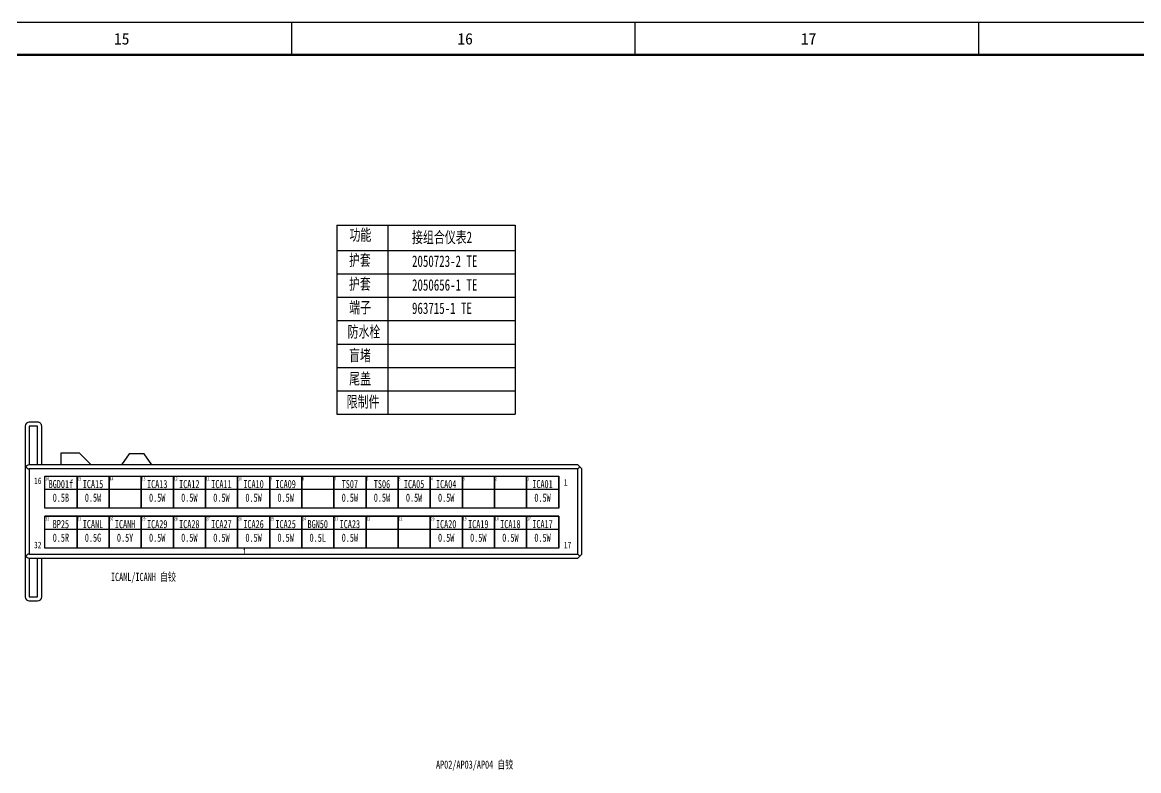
# Model space of a CAD drawing. Header units: millimetres. Extents: x 1543 to 5748, y 1576 to 2417.
# Drawn here: x 3037.9 to 3379.6, y 2188.2 to 2417.3 of the extents above; entities that cross this region are included whole.
import ezdxf

# ---------------------------------------------------------------- set-up
doc = ezdxf.new("R2010")
doc.units = ezdxf.units.MM
doc.layers.get('0').update_dxf_attribs({"lineweight": 25})
doc.layers.add('11文本层', color=255, linetype='Continuous')
for name, color, linetype, lineweight in [('1轮廓实线层', 7, 'Continuous', 50), ('图框层', 7, 'Continuous', 25), ('基本型', 7, 'Continuous', 18)]:
    doc.layers.add(name, color=color, linetype=linetype, lineweight=lineweight)
doc.styles.get("Standard").update_dxf_attribs({"font": ''})
doc.styles.add('标准', font='fangsong.ttf', dxfattribs={"width": 0.7, "height": 3.5})
doc.styles.get('Standard').set_extended_font_data('SimSun')

# ---------------------------------------------------------------- blocks, each defined once
blk = doc.blocks.new('ZwmFrameMain_A0X5^_^分区图框^_^landscape')
at = {"color": 3}
for p, q in [((1551.88, 831), (1551.88, 821)), ((1657, 831), (1657, 821)), ((1762.13, 831), (1762.13, 821))]:
    blk.add_line(p, q, dxfattribs=at)
at = {"lineweight": 50}
blk.add_line((0, 821), (4170, 821), dxfattribs=at)
at = {"layer": '图框层', "color": 1}
blk.add_line((-25, 831), (4180, 831), dxfattribs=at)
at = {"color": 3, "char_height": 3.5, "attachment_point": 1}
for s, insert in [('15', (1497.53, 827.71)), ('16', (1602.65, 827.71)), ('17', (1707.78, 827.71))]:
    blk.add_mtext_dynamic_manual_height_columns(s, width=5.7094, gutter_width=1, heights=[0], dxfattribs=dict(at, insert=insert))

msp = doc.modelspace()

# ---------------------------------------------------------------- linework, layer by layer
at = {"lineweight": -3, "ltscale": 0.0775}
for p, q in [((3038.77, 2293.67), (3038.77, 2280.61)), ((3038.77, 2254.5), (3038.77, 2241.44))]:
    msp.add_line(p, q, dxfattribs=at)
at = {"lineweight": -3, "ltscale": 0.015001}
for p, q in [((3042.56, 2294.93), (3040.03, 2294.93)), ((3042.56, 2293.67), (3040.03, 2293.67)), ((3040.03, 2241.44), (3042.56, 2241.44)), ((3040.03, 2240.18), (3042.56, 2240.18))]:
    msp.add_line(p, q, dxfattribs=at)
at = {"lineweight": -3, "ltscale": 0.07}
for p, q in [((3040.03, 2293.67), (3040.03, 2281.87)), ((3042.56, 2281.87), (3042.56, 2293.67)), ((3043.82, 2281.87), (3043.82, 2293.67)), ((3040.03, 2253.23), (3040.03, 2241.44)), ((3042.56, 2241.44), (3042.56, 2253.23)), ((3043.82, 2241.44), (3043.82, 2253.23))]:
    msp.add_line(p, q, dxfattribs=at)
at = {"lineweight": -3, "ltscale": 0.033749}
msp.add_line((3055.4, 2285.45), (3049.72, 2285.45), dxfattribs=at)
at = {"lineweight": -3, "ltscale": 0.02125}
msp.add_line((3049.72, 2285.45), (3049.72, 2281.87), dxfattribs=at)
at = {"lineweight": -3, "ltscale": 0.030052}
msp.add_line((3058.98, 2281.87), (3055.4, 2285.45), dxfattribs=at)
at = {"lineweight": -3, "ltscale": 0.024416}
for p, q in [((3070.61, 2285.24), (3068.25, 2281.87)), ((3077.52, 2281.87), (3075.16, 2285.24))]:
    msp.add_line(p, q, dxfattribs=at)
at = {"lineweight": -3, "ltscale": 0.026991}
msp.add_line((3075.16, 2285.24), (3070.61, 2285.24), dxfattribs=at)
at = {"lineweight": -3, "ltscale": 0.155}
for p, q in [((3038.77, 2280.61), (3038.77, 2254.5)), ((3040.03, 2280.61), (3040.03, 2254.5)), ((3207.91, 2254.5), (3207.91, 2280.61)), ((3209.17, 2254.5), (3209.17, 2280.61))]:
    msp.add_line(p, q, dxfattribs=at)
at = {"lineweight": -3}
for p, q in [((3207.91, 2281.87), (3040.03, 2281.87)), ((3207.91, 2280.61), (3040.03, 2280.61)), ((3040.03, 2254.5), (3207.91, 2254.5)), ((3040.03, 2253.23), (3207.91, 2253.23))]:
    msp.add_line(p, q, dxfattribs=at)
at = {"lineweight": -3, "ltscale": 0.000520325}
for p, q in [((3045, 2281.87), (3044.91, 2281.87)), ((3047.1, 2281.87), (3047.02, 2281.87))]:
    msp.add_line(p, q, dxfattribs=at)
at = {"lineweight": -3, "ltscale": 0.001042}
for p, q in [((3045.17, 2281.87), (3045, 2281.87)), ((3047.02, 2281.87), (3046.84, 2281.87))]:
    msp.add_line(p, q, dxfattribs=at)
at = {"lineweight": -3, "ltscale": 0.001563}
for p, q in [((3045.44, 2281.87), (3045.17, 2281.87)), ((3045.7, 2281.87), (3045.44, 2281.87)), ((3046.58, 2281.87), (3046.31, 2281.87)), ((3046.84, 2281.87), (3046.58, 2281.87))]:
    msp.add_line(p, q, dxfattribs=at)
at = {"lineweight": -3, "ltscale": 0.003645}
msp.add_line((3046.31, 2281.87), (3045.7, 2281.87), dxfattribs=at)
at = {"lineweight": -3, "ltscale": 0.005303}
for p, q in [((3207.91, 2281.87), (3208.54, 2281.24)), ((3208.54, 2281.24), (3207.91, 2280.61)), ((3208.54, 2253.86), (3207.91, 2254.5)), ((3208.54, 2253.86), (3207.91, 2253.23))]:
    msp.add_line(p, q, dxfattribs=at)
at = {"lineweight": -3, "ltscale": 0.005304}
for p, q in [((3208.54, 2281.24), (3209.17, 2280.61)), ((3209.17, 2254.5), (3208.54, 2253.86))]:
    msp.add_line(p, q, dxfattribs=at)
at = {"lineweight": -3}
for centre, start, end in [((3040.03, 2293.67), 90, 180), ((3042.56, 2293.67), 360, 90.0001), ((3040.03, 2280.61), 90, 180), ((3040.03, 2281.87), 210.0141, 270.0167), ((3040.03, 2254.5), 180, 270), ((3040.03, 2253.23), 90.0108, 149.9919), ((3040.03, 2241.44), 180, 269.9999), ((3042.56, 2241.44), 270, 0)]:
    msp.add_arc(centre, 1.26, start, end, dxfattribs=at)
at = {"layer": '11文本层'}
for p, q in [((3134.19, 2355.21), (3134.19, 2347.41)), ((3134.19, 2355.21), (3149.79, 2355.21)), ((3149.79, 2355.21), (3149.79, 2297.36)), ((3149.79, 2355.21), (3188.79, 2355.21)), ((3188.79, 2355.21), (3188.79, 2297.36)), ((3188.79, 2355.21), (3188.79, 2347.41)), ((3134.19, 2347.41), (3188.79, 2347.41)), ((3134.19, 2347.41), (3134.19, 2340.26)), ((3134.19, 2340.26), (3188.79, 2340.26)), ((3134.19, 2340.26), (3134.19, 2333.11)), ((3134.19, 2333.11), (3188.79, 2333.11)), ((3134.19, 2333.11), (3134.19, 2325.96)), ((3134.19, 2325.96), (3188.79, 2325.96)), ((3134.19, 2325.96), (3134.19, 2318.81)), ((3134.19, 2318.81), (3188.79, 2318.81)), ((3134.19, 2318.81), (3134.19, 2311.66)), ((3134.19, 2311.66), (3188.79, 2311.66)), ((3134.19, 2311.66), (3134.19, 2297.36)), ((3134.19, 2304.51), (3188.79, 2304.51)), ((3134.19, 2297.36), (3188.79, 2297.36))]:
    msp.add_line(p, q, dxfattribs=at)
at = {"layer": '1轮廓实线层', "lineweight": 30}
msp.add_lwpolyline([(3054.66, 2266.1), (3074.32, 2266.1), (3074.32, 2256.28), (3054.66, 2256.28)], close=True, dxfattribs=at)
at = {"layer": '1轮廓实线层', "lineweight": -2}
msp.add_lwpolyline([(3054.66, 2266.1), (3074.32, 2266.1), (3074.32, 2256.28), (3054.66, 2256.28)], close=True, dxfattribs=at)
at = {"layer": '基本型', "lineweight": -3}
for p, q in [((3044.83, 2268.53), (3044.83, 2278.35)), ((3044.83, 2278.35), (3054.66, 2278.35)), ((3054.66, 2268.53), (3054.66, 2278.35)), ((3054.66, 2268.53), (3054.66, 2278.35)), ((3054.66, 2278.35), (3064.49, 2278.35)), ((3054.66, 2278.35), (3054.66, 2268.53)), ((3064.49, 2268.53), (3064.49, 2278.35)), ((3064.49, 2268.53), (3064.49, 2278.35)), ((3064.49, 2278.35), (3074.32, 2278.35)), ((3064.49, 2278.35), (3064.49, 2268.53)), ((3074.32, 2268.53), (3074.32, 2278.35)), ((3074.32, 2268.53), (3074.32, 2278.35)), ((3074.32, 2278.35), (3084.15, 2278.35)), ((3074.32, 2278.35), (3074.32, 2268.53)), ((3084.15, 2268.53), (3084.15, 2278.35)), ((3084.15, 2268.53), (3084.15, 2278.35)), ((3084.15, 2278.35), (3093.97, 2278.35)), ((3084.15, 2278.35), (3084.15, 2268.53)), ((3093.97, 2268.53), (3093.97, 2278.35)), ((3093.97, 2268.53), (3093.97, 2278.35)), ((3093.97, 2278.35), (3103.8, 2278.35)), ((3093.97, 2278.35), (3093.97, 2268.53)), ((3103.8, 2268.53), (3103.8, 2278.35)), ((3103.8, 2268.53), (3103.8, 2278.35)), ((3103.8, 2278.35), (3113.63, 2278.35)), ((3103.8, 2278.35), (3103.8, 2268.53)), ((3113.63, 2268.53), (3113.63, 2278.35)), ((3113.63, 2268.53), (3113.63, 2278.35)), ((3113.63, 2278.35), (3123.46, 2278.35)), ((3113.63, 2278.35), (3113.63, 2268.53)), ((3123.46, 2268.53), (3123.46, 2278.35)), ((3123.46, 2268.53), (3123.46, 2278.35)), ((3123.46, 2278.35), (3133.29, 2278.35)), ((3123.46, 2278.35), (3123.46, 2268.53)), ((3133.29, 2268.53), (3133.29, 2278.35)), ((3133.29, 2268.53), (3133.29, 2278.35)), ((3133.29, 2278.35), (3143.11, 2278.35)), ((3133.29, 2278.35), (3133.29, 2268.53)), ((3143.11, 2268.53), (3143.11, 2278.35)), ((3143.11, 2268.53), (3143.11, 2278.35)), ((3143.11, 2278.35), (3152.94, 2278.35)), ((3143.11, 2278.35), (3143.11, 2268.53)), ((3152.94, 2268.53), (3152.94, 2278.35)), ((3152.94, 2268.53), (3152.94, 2278.35)), ((3152.94, 2278.35), (3162.77, 2278.35)), ((3152.94, 2278.35), (3152.94, 2268.53)), ((3162.77, 2268.53), (3162.77, 2278.35)), ((3162.77, 2268.53), (3162.77, 2278.35)), ((3162.77, 2278.35), (3172.6, 2278.35)), ((3162.77, 2278.35), (3162.77, 2268.53)), ((3172.6, 2268.53), (3172.6, 2278.35)), ((3172.6, 2268.53), (3172.6, 2278.35)), ((3172.6, 2278.35), (3182.43, 2278.35)), ((3172.6, 2278.35), (3172.6, 2268.53)), ((3182.43, 2268.53), (3182.43, 2278.35)), ((3182.43, 2268.53), (3182.43, 2278.35)), ((3182.43, 2278.35), (3192.25, 2278.35)), ((3182.43, 2278.35), (3182.43, 2268.53)), ((3192.25, 2268.53), (3192.25, 2278.35)), ((3192.25, 2268.53), (3192.25, 2278.35)), ((3192.25, 2278.35), (3202.08, 2278.35)), ((3192.25, 2278.35), (3192.25, 2268.53)), ((3202.08, 2268.53), (3202.08, 2278.35)), ((3202.08, 2278.35), (3202.08, 2268.53)), ((3054.66, 2274.26), (3044.83, 2274.26)), ((3064.49, 2274.26), (3054.66, 2274.26)), ((3074.32, 2274.26), (3064.49, 2274.26)), ((3084.15, 2274.26), (3074.32, 2274.26)), ((3093.97, 2274.26), (3084.15, 2274.26)), ((3103.8, 2274.26), (3093.97, 2274.26)), ((3113.63, 2274.26), (3103.8, 2274.26)), ((3123.46, 2274.26), (3113.63, 2274.26)), ((3133.29, 2274.26), (3123.46, 2274.26)), ((3143.11, 2274.26), (3133.29, 2274.26)), ((3152.94, 2274.26), (3143.11, 2274.26)), ((3162.77, 2274.26), (3152.94, 2274.26)), ((3172.6, 2274.26), (3162.77, 2274.26)), ((3182.43, 2274.26), (3172.6, 2274.26)), ((3192.25, 2274.26), (3182.43, 2274.26)), ((3202.08, 2274.26), (3192.25, 2274.26)), ((3054.66, 2268.53), (3044.83, 2268.53)), ((3054.66, 2266.1), (3044.83, 2266.1)), ((3044.83, 2256.28), (3044.83, 2266.1)), ((3044.83, 2266.1), (3054.66, 2266.1)), ((3064.49, 2268.53), (3054.66, 2268.53)), ((3054.66, 2256.28), (3054.66, 2266.1)), ((3064.49, 2266.1), (3054.66, 2266.1)), ((3054.66, 2256.28), (3054.66, 2266.1)), ((3054.66, 2266.1), (3064.49, 2266.1)), ((3054.66, 2266.1), (3054.66, 2256.28)), ((3074.32, 2268.53), (3064.49, 2268.53)), ((3064.49, 2256.28), (3064.49, 2266.1)), ((3074.32, 2266.1), (3064.49, 2266.1)), ((3064.49, 2256.28), (3064.49, 2266.1)), ((3064.49, 2266.1), (3074.32, 2266.1)), ((3064.49, 2266.1), (3064.49, 2256.28)), ((3084.15, 2268.53), (3074.32, 2268.53)), ((3074.32, 2256.28), (3074.32, 2266.1)), ((3084.15, 2266.1), (3074.32, 2266.1)), ((3074.32, 2256.28), (3074.32, 2266.1)), ((3074.32, 2266.1), (3084.15, 2266.1)), ((3074.32, 2266.1), (3074.32, 2256.28)), ((3093.97, 2268.53), (3084.15, 2268.53)), ((3084.15, 2256.28), (3084.15, 2266.1)), ((3093.97, 2266.1), (3084.15, 2266.1)), ((3084.15, 2256.28), (3084.15, 2266.1)), ((3084.15, 2266.1), (3093.97, 2266.1)), ((3084.15, 2266.1), (3084.15, 2256.28)), ((3103.8, 2268.53), (3093.97, 2268.53)), ((3093.97, 2256.28), (3093.97, 2266.1)), ((3103.8, 2266.1), (3093.97, 2266.1)), ((3093.97, 2256.28), (3093.97, 2266.1)), ((3093.97, 2266.1), (3103.8, 2266.1)), ((3093.97, 2266.1), (3093.97, 2256.28)), ((3113.63, 2268.53), (3103.8, 2268.53)), ((3103.8, 2256.28), (3103.8, 2266.1)), ((3113.63, 2266.1), (3103.8, 2266.1)), ((3103.8, 2256.28), (3103.8, 2266.1)), ((3103.8, 2266.1), (3113.63, 2266.1)), ((3103.8, 2266.1), (3103.8, 2256.28)), ((3123.46, 2268.53), (3113.63, 2268.53)), ((3113.63, 2256.28), (3113.63, 2266.1)), ((3123.46, 2266.1), (3113.63, 2266.1)), ((3113.63, 2256.28), (3113.63, 2266.1)), ((3113.63, 2266.1), (3123.46, 2266.1)), ((3113.63, 2266.1), (3113.63, 2256.28)), ((3133.29, 2268.53), (3123.46, 2268.53)), ((3123.46, 2256.28), (3123.46, 2266.1)), ((3133.29, 2266.1), (3123.46, 2266.1)), ((3123.46, 2256.28), (3123.46, 2266.1)), ((3123.46, 2266.1), (3133.29, 2266.1)), ((3123.46, 2266.1), (3123.46, 2256.28)), ((3143.11, 2268.53), (3133.29, 2268.53)), ((3133.29, 2256.28), (3133.29, 2266.1)), ((3143.11, 2266.1), (3133.29, 2266.1)), ((3133.29, 2256.28), (3133.29, 2266.1)), ((3133.29, 2266.1), (3143.11, 2266.1)), ((3133.29, 2266.1), (3133.29, 2256.28)), ((3152.94, 2268.53), (3143.11, 2268.53)), ((3143.11, 2256.28), (3143.11, 2266.1)), ((3152.94, 2266.1), (3143.11, 2266.1)), ((3143.11, 2256.28), (3143.11, 2266.1)), ((3143.11, 2266.1), (3152.94, 2266.1)), ((3143.11, 2266.1), (3143.11, 2256.28)), ((3162.77, 2268.53), (3152.94, 2268.53)), ((3152.94, 2256.28), (3152.94, 2266.1)), ((3162.77, 2266.1), (3152.94, 2266.1)), ((3152.94, 2256.28), (3152.94, 2266.1)), ((3152.94, 2266.1), (3162.77, 2266.1)), ((3152.94, 2266.1), (3152.94, 2256.28)), ((3172.6, 2268.53), (3162.77, 2268.53)), ((3162.77, 2256.28), (3162.77, 2266.1)), ((3172.6, 2266.1), (3162.77, 2266.1)), ((3162.77, 2256.28), (3162.77, 2266.1)), ((3162.77, 2266.1), (3172.6, 2266.1)), ((3162.77, 2266.1), (3162.77, 2256.28)), ((3182.43, 2268.53), (3172.6, 2268.53)), ((3172.6, 2256.28), (3172.6, 2266.1)), ((3182.43, 2266.1), (3172.6, 2266.1)), ((3172.6, 2256.28), (3172.6, 2266.1)), ((3172.6, 2266.1), (3182.43, 2266.1)), ((3172.6, 2266.1), (3172.6, 2256.28)), ((3192.25, 2268.53), (3182.43, 2268.53)), ((3182.43, 2256.28), (3182.43, 2266.1)), ((3192.25, 2266.1), (3182.43, 2266.1)), ((3182.43, 2256.28), (3182.43, 2266.1)), ((3182.43, 2266.1), (3192.25, 2266.1)), ((3182.43, 2266.1), (3182.43, 2256.28)), ((3202.08, 2268.53), (3192.25, 2268.53)), ((3192.25, 2256.28), (3192.25, 2266.1)), ((3202.08, 2266.1), (3192.25, 2266.1)), ((3192.25, 2256.28), (3192.25, 2266.1)), ((3192.25, 2266.1), (3202.08, 2266.1)), ((3192.25, 2266.1), (3192.25, 2256.28)), ((3202.08, 2256.28), (3202.08, 2266.1)), ((3202.08, 2266.1), (3202.08, 2256.28)), ((3054.66, 2262.01), (3044.83, 2262.01)), ((3064.49, 2262.01), (3054.66, 2262.01)), ((3074.32, 2262.01), (3064.49, 2262.01)), ((3084.15, 2262.01), (3074.32, 2262.01)), ((3093.97, 2262.01), (3084.15, 2262.01)), ((3103.8, 2262.01), (3093.97, 2262.01)), ((3113.63, 2262.01), (3103.8, 2262.01)), ((3123.46, 2262.01), (3113.63, 2262.01)), ((3133.29, 2262.01), (3123.46, 2262.01)), ((3143.11, 2262.01), (3133.29, 2262.01)), ((3152.94, 2262.01), (3143.11, 2262.01)), ((3162.77, 2262.01), (3152.94, 2262.01)), ((3172.6, 2262.01), (3162.77, 2262.01)), ((3182.43, 2262.01), (3172.6, 2262.01)), ((3192.25, 2262.01), (3182.43, 2262.01)), ((3202.08, 2262.01), (3192.25, 2262.01)), ((3054.66, 2256.28), (3044.83, 2256.28)), ((3064.49, 2256.28), (3054.66, 2256.28)), ((3074.32, 2256.28), (3064.49, 2256.28)), ((3084.15, 2256.28), (3074.32, 2256.28)), ((3093.97, 2256.28), (3084.15, 2256.28)), ((3103.8, 2256.28), (3093.97, 2256.28)), ((3113.63, 2256.28), (3103.8, 2256.28)), ((3123.46, 2256.28), (3113.63, 2256.28)), ((3133.29, 2256.28), (3123.46, 2256.28)), ((3143.11, 2256.28), (3133.29, 2256.28)), ((3152.94, 2256.28), (3143.11, 2256.28)), ((3162.77, 2256.28), (3152.94, 2256.28)), ((3172.6, 2256.28), (3162.77, 2256.28)), ((3182.43, 2256.28), (3172.6, 2256.28)), ((3192.25, 2256.28), (3182.43, 2256.28)), ((3202.08, 2256.28), (3192.25, 2256.28))]:
    msp.add_line(p, q, dxfattribs=at)

# ---------------------------------------------------------------- block references
at = {"layer": '图框层', "lineweight": -3}
msp.add_blockref('ZwmFrameMain_A0X5^_^分区图框^_^landscape', (1568.4, 1586.27), dxfattribs=at)

# ---------------------------------------------------------------- texts
at = {"lineweight": -3, "style": '标准', "width": 0.7}
for s, height, p in [('16', 2, (3041.5, 2275.95)), ('16', 1, (3044.97, 2277.06)), ('15', 1, (3054.8, 2277.06)), ('14', 1, (3064.63, 2277.06)), ('13', 1, (3074.45, 2277.06)), ('12', 1, (3084.28, 2277.06)), ('11', 1, (3094.11, 2277.06)), ('10', 1, (3103.94, 2277.06)), ('9', 1, (3113.77, 2277.06)), ('8', 1, (3123.59, 2277.06)), ('7', 1, (3133.42, 2277.06)), ('6', 1, (3143.25, 2277.06)), ('5', 1, (3153.08, 2277.06)), ('4', 1, (3162.91, 2277.06)), ('3', 1, (3172.73, 2277.06)), ('2', 1, (3182.56, 2277.06)), ('1', 1, (3192.39, 2277.06)), ('1', 2, (3203.64, 2275.47)), ('32', 1, (3044.97, 2264.81)), ('31', 1, (3054.8, 2264.81)), ('30', 1, (3064.63, 2264.81)), ('29', 1, (3074.45, 2264.81)), ('28', 1, (3084.28, 2264.81)), ('27', 1, (3094.11, 2264.81)), ('26', 1, (3103.94, 2264.81)), ('25', 1, (3113.77, 2264.81)), ('24', 1, (3123.59, 2264.81)), ('23', 1, (3133.42, 2264.81)), ('22', 1, (3143.25, 2264.81)), ('21', 1, (3153.08, 2264.81)), ('20', 1, (3162.91, 2264.81)), ('19', 1, (3172.73, 2264.81)), ('18', 1, (3182.56, 2264.81)), ('17', 1, (3192.39, 2264.81)), ('32', 2, (3041.47, 2256.3)), ('1', 2, (3105.36, 2254.26)), ('17', 2, (3203.64, 2256.3))]:
    msp.add_text(s, height=height, dxfattribs=at).set_placement(p)
at = {"char_height": 2.5, "width": 6.2163, "attachment_point": 1, "style": '标准'}
for s, insert in [('\\pxqc;BGD01f\\P0.5B', (3046.59, 2277.2)), ('\\pxqc;ICA15\\P0.5W', (3056.42, 2277.2)), ('\\pxqc;ICA13\\P0.5W', (3076.07, 2277.2)), ('\\pxqc;ICA12\\P0.5W', (3085.9, 2277.2)), ('\\pxqc;ICA11\\P0.5W', (3095.73, 2277.2)), ('\\pxqc;ICA10\\P0.5W', (3105.56, 2277.2)), ('\\pxqc;ICA09\\P0.5W', (3115.38, 2277.2)), ('\\pxqc;TS07\\P0.5W', (3135.04, 2277.2)), ('\\pxqc;TS06\\P0.5W', (3144.87, 2277.2)), ('\\pxqc;ICA05\\P0.5W', (3154.7, 2277.2)), ('\\pxqc;ICA04\\P0.5W', (3164.52, 2277.2)), ('\\pxqc;ICA01\\P0.5W', (3194.01, 2277.2)), ('\\pxqc;BP25\\P0.5R', (3046.59, 2264.95)), ('\\pxqc;ICANL\\P0.5G', (3056.42, 2264.95)), ('\\pxqc;ICANH\\P0.5Y', (3066.24, 2264.95)), ('\\pxqc;ICA29\\P0.5W', (3076.07, 2264.95)), ('\\pxqc;ICA28\\P0.5W', (3085.9, 2264.95)), ('\\pxqc;ICA27\\P0.5W', (3095.73, 2264.95)), ('\\pxqc;ICA26\\P0.5W', (3105.56, 2264.95)), ('\\pxqc;ICA25\\P0.5W', (3115.38, 2264.95)), ('\\pxqc;BGN50\\P0.5L', (3125.21, 2264.95)), ('\\pxqc;ICA23\\P0.5W', (3135.04, 2264.95)), ('\\pxqc;ICA20\\P0.5W', (3164.52, 2264.95)), ('\\pxqc;ICA19\\P0.5W', (3174.35, 2264.95)), ('\\pxqc;ICA18\\P0.5W', (3184.18, 2264.95)), ('\\pxqc;ICA17\\P0.5W', (3194.01, 2264.95))]:
    msp.add_mtext(s, dxfattribs=dict(at, insert=insert))
at = {"layer": '11文本层', "style": '标准', "width": 0.7}
for s, p in [('功能', (3138.03, 2350.48)), ('接组合仪表2', (3157.18, 2349.73)), ('护套', (3137.87, 2342.73)), ('2050723-2 TE', (3157.17, 2342.42)), ('护套', (3137.87, 2335.45)), ('2050656-1 TE', (3157.17, 2335.14)), ('端子', (3137.95, 2328.25)), ('963715-1 TE', (3157.17, 2328.01)), ('防水栓', (3137.45, 2320.84)), ('盲堵', (3137.89, 2313.6)), ('尾盖', (3137.93, 2306.45)), ('限制件', (3137.2, 2299.39))]:
    msp.add_text(s, height=3.5, dxfattribs=at).set_placement(p)
at = {"layer": '1轮廓实线层', "lineweight": 0, "char_height": 2.5, "attachment_point": 1}
for s, insert in [('\\pxqc;{\\fFangSong_GB2312|b0|i0|c134|p2;\\W0.7;ICANL/ICANH 自铰}', (3065.02, 2248.78)), ('\\pxqc;{\\fFangSong_GB2312|b0|i0|c134|p2;\\W0.7;AP02/AP03/AP04 自铰}', (3164.52, 2191.33))]:
    msp.add_mtext(s, dxfattribs=dict(at, insert=insert))

doc.saveas('drawing.dxf')
